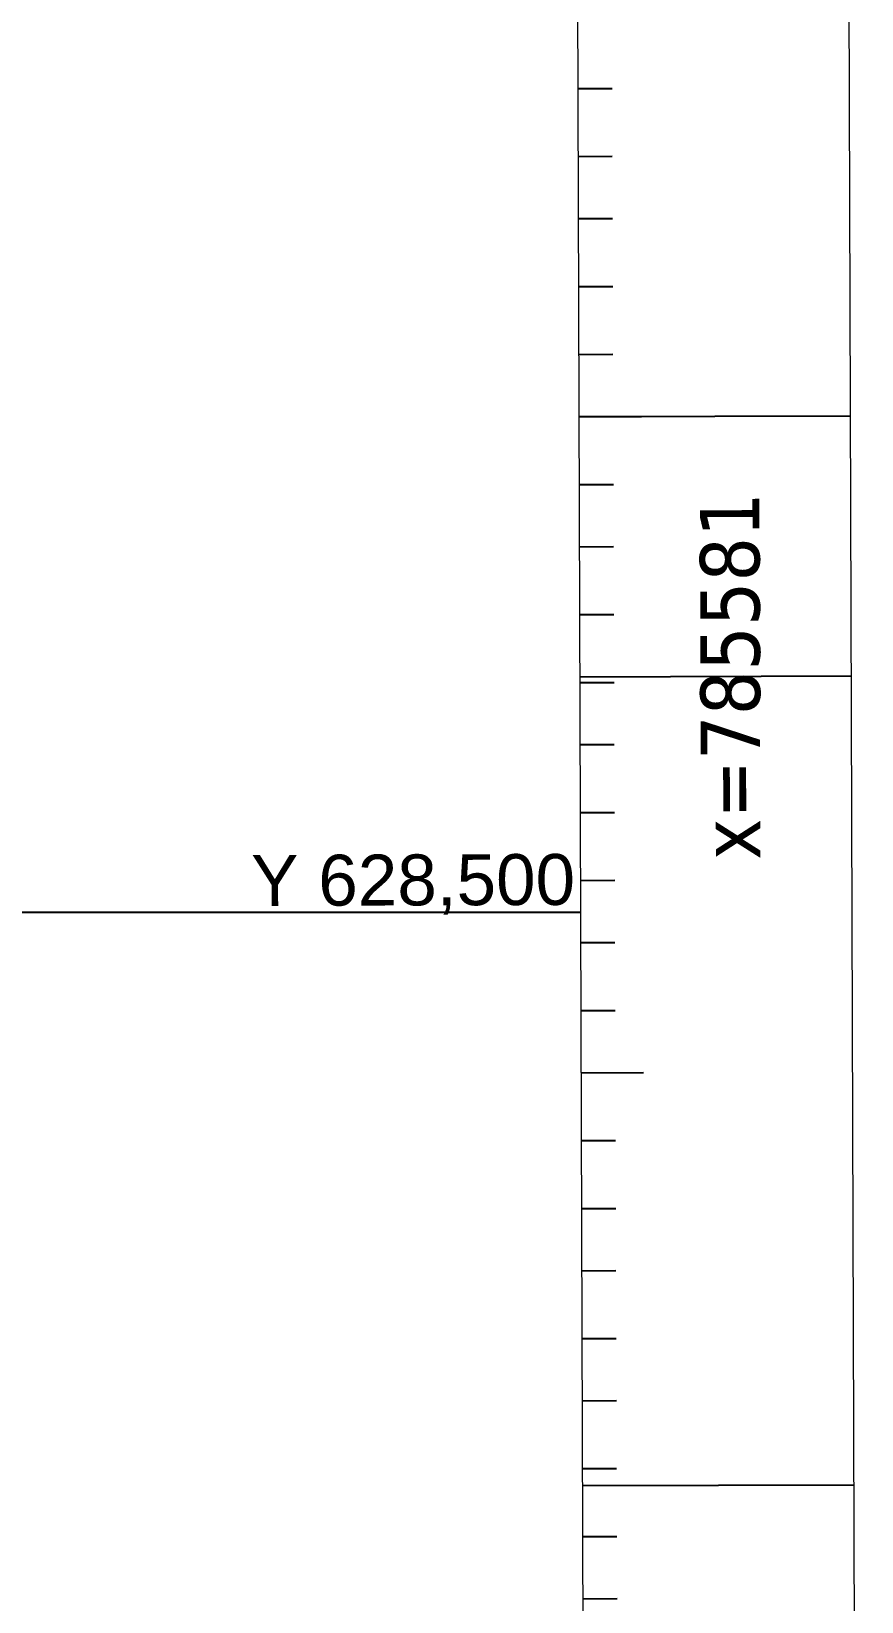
# Model space of a CAD drawing. Header units: millimetres. Extents: x 784883 to 785608, y 628235 to 628806.
# Drawn here: x 785531.7 to 785608, y 628436.7 to 628580.9 of the extents above; entities that cross this region are included whole.
import ezdxf

# ---------------------------------------------------------------- set-up
doc = ezdxf.new("R2010")
doc.units = ezdxf.units.MM
for name, color, linetype in [('Borders', 7, 'Continuous'), ('Lat_Lon_Grid', 7, 'Continuous'), ('Projection_Grid', 7, 'Continuous')]:
    doc.layers.add(name, color=color, linetype=linetype)

msp = doc.modelspace()

# ---------------------------------------------------------------- linework, layer by layer
at = {"layer": 'Borders', "color": 18, "linetype": 'Continuous', "lineweight": 20, "true_color": 0x000000}
for p, q in [((785608.04, 628237.12), (785606.16, 628806.29)), ((785583.03, 628261.96), (785581.31, 628781.28))]:
    msp.add_line(p, q, dxfattribs=at)
at = {"layer": 'Lat_Lon_Grid', "color": 18, "linetype": 'Continuous', "true_color": 0x000000}
for p, q in [((785581.99, 628575.63), (785585.11, 628575.64)), ((785582.01, 628569.4), (785585.13, 628569.41)), ((785582.03, 628563.69), (785585.15, 628563.7)), ((785582.05, 628557.45), (785585.17, 628557.46)), ((785582.07, 628551.22), (785585.19, 628551.23)), ((785582.09, 628545.51), (785607.02, 628545.59)), ((785582.09, 628545.51), (785587.8, 628545.53)), ((785582.11, 628539.28), (785585.23, 628539.29)), ((785582.13, 628533.56), (785585.25, 628533.58)), ((785582.15, 628527.33), (785585.27, 628527.34)), ((785582.17, 628521.62), (785607.1, 628521.7)), ((785582.17, 628521.1), (785585.29, 628521.11)), ((785582.19, 628515.39), (785585.31, 628515.4)), ((785582.21, 628509.16), (785585.33, 628509.17)), ((785582.23, 628502.92), (785585.35, 628502.94)), ((785582.25, 628497.21), (785585.37, 628497.22)), ((785582.27, 628490.98), (785585.39, 628490.99)), ((785582.29, 628485.27), (785588, 628485.29)), ((785582.31, 628479.04), (785585.43, 628479.05)), ((785582.33, 628472.8), (785585.45, 628472.81)), ((785582.35, 628467.09), (785585.47, 628467.1)), ((785582.37, 628460.86), (785585.49, 628460.87)), ((785582.39, 628455.15), (785585.51, 628455.16)), ((785582.41, 628448.92), (785585.53, 628448.93)), ((785582.42, 628447.36), (785607.35, 628447.44)), ((785582.43, 628442.68), (785585.55, 628442.69)), ((785582.45, 628436.97), (785585.57, 628436.98))]:
    msp.add_line(p, q, dxfattribs=at)
at = {"layer": 'Projection_Grid', "color": 18, "linetype": 'Continuous', "true_color": 0x000000}
msp.add_line((784909.29, 628500), (785582.15, 628500), dxfattribs=at)

# ---------------------------------------------------------------- texts
at = {"layer": 'Lat_Lon_Grid', "color": 18, "true_color": 0x000000, "insert": (785598.79, 628521.68), "char_height": 5.4529, "width": 338.08, "attachment_point": 8, "rotation": 90.19}
msp.add_mtext('{\\fTahoma|b0|i0|c1|p0;x=785581}', dxfattribs=at)
at = {"layer": 'Projection_Grid', "color": 18, "true_color": 0x000000, "insert": (785581.72, 628499.81), "char_height": 4.6739, "width": 439.3482, "attachment_point": 9, "rotation": 0.19}
msp.add_mtext('{\\fMicrosoft Sans Serif|b0|i0|c1|p0;Y\\~628,500}', dxfattribs=at)

doc.saveas('drawing.dxf')
